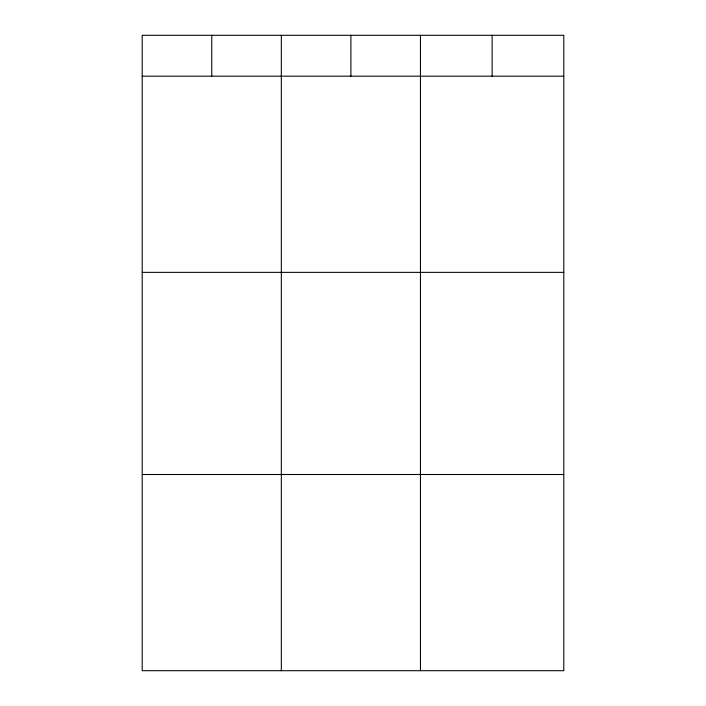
<?xml version="1.0" encoding="UTF-8"?>
<svg xmlns="http://www.w3.org/2000/svg" width="706" height="706" viewBox="0 0 706 706"><rect width="100%" height="100%" fill="white"/><g stroke="black" fill="none" stroke-linecap="round" stroke-linejoin="round"><path stroke-width="1.06" d="M563.794 76.177L563.794 670.7L142.206 670.7L142.206 35.3L563.794 35.3L563.794 76.177L142.206 76.177M142.206 272.366L563.794 272.366M142.206 474.503L563.794 474.503M492.126 35.3L492.126 76.177M420.458 35.3L420.458 670.7M350.891 35.3L350.891 76.177M281.332 35.3L281.332 670.7M211.765 35.3L211.765 76.177"/></g></svg>
